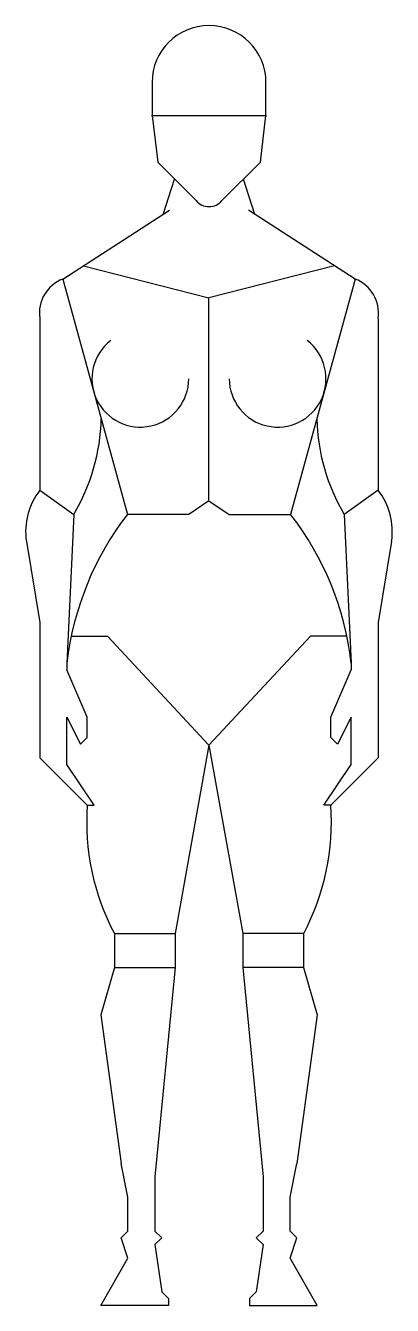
# Model space of a CAD drawing. Extents: x 131.33 to 131.8, y 60.03 to 61.67.
import ezdxf

# ---------------------------------------------------------------- set-up
doc = ezdxf.new("R2010")
doc.units = 0
doc.layers.get('0').update_dxf_attribs({"linetype": 'CONTINUOUS'})

msp = doc.modelspace()

# ---------------------------------------------------------------- linework, layer by layer
for p, q in [((131.4954, 61.5544), (131.6428, 61.5544)), ((131.5102, 61.4276), (131.525, 61.4728)), ((131.628, 61.4276), (131.6132, 61.4728)), ((131.3819, 61.3446), (131.5186, 61.433)), ((131.7563, 61.3446), (131.6197, 61.433)), ((131.4083, 61.3617), (131.5691, 61.3204)), ((131.7299, 61.3617), (131.5691, 61.3204)), ((131.3819, 61.3446), (131.4646, 61.0427)), ((131.7563, 61.3446), (131.6736, 61.0427)), ((131.5691, 61.06), (131.5691, 61.3204)), ((131.3525, 61.2942), (131.3525, 61.1208)), ((131.7858, 61.2942), (131.7858, 61.1208)), ((131.3525, 61.1208), (131.3525, 61.0736)), ((131.7858, 61.1208), (131.7858, 61.0736)), ((131.3525, 61.0736), (131.3958, 61.0427)), ((131.7858, 61.0736), (131.7424, 61.0427)), ((131.3958, 61.0427), (131.3871, 60.8519)), ((131.7424, 61.0427), (131.7511, 60.8519)), ((131.3871, 60.8519), (131.3871, 60.8433)), ((131.7511, 60.8519), (131.7511, 60.8433)), ((131.4479, 60.505), (131.5259, 60.505)), ((131.6904, 60.505), (131.6123, 60.505)), ((131.4479, 60.4616), (131.5259, 60.4616)), ((131.6904, 60.4616), (131.6123, 60.4616))]:
    msp.add_line(p, q)
msp.add_lwpolyline([(131.5857, 61.4453), (131.6349, 61.4944), (131.6421, 61.5544), (131.6421, 61.5968, 1), (131.4962, 61.5968), (131.4962, 61.5544), (131.5034, 61.4944), (131.5525, 61.4453, 0.470233)], format="xyb", close=True)
for points in [[(131.5691, 61.06), (131.5433, 61.0427), (131.4646, 61.0427)], [(131.5691, 61.06), (131.595, 61.0427), (131.6736, 61.0427)], [(131.3351, 61.008), (131.3525, 60.904), (131.3525, 60.7305), (131.3785, 60.7045), (131.4132, 60.6698), (131.4218, 60.6698), (131.3871, 60.7218), (131.3871, 60.7825), (131.4045, 60.7478), (131.4132, 60.7565), (131.4132, 60.7825), (131.3871, 60.8433)], [(131.8031, 61.008), (131.7858, 60.904), (131.7858, 60.7305), (131.7598, 60.7045), (131.7251, 60.6698), (131.7164, 60.6698), (131.7511, 60.7218), (131.7511, 60.7825), (131.7338, 60.7478), (131.7251, 60.7565), (131.7251, 60.7825), (131.7511, 60.8433)], [(131.3927, 60.8866), (131.4392, 60.8866), (131.5691, 60.7467)], [(131.7455, 60.8866), (131.6991, 60.8866), (131.5691, 60.7467)], [(131.5691, 60.7467), (131.5259, 60.505), (131.5259, 60.4616)], [(131.5691, 60.7467), (131.6123, 60.505), (131.6123, 60.4616)], [(131.4479, 60.505), (131.4479, 60.4616), (131.4305, 60.4009), (131.4565, 60.2101)], [(131.6904, 60.505), (131.6904, 60.4616), (131.7077, 60.4009), (131.6817, 60.2101)], [(131.5259, 60.4616), (131.4999, 60.1928), (131.4999, 60.1234), (131.5086, 60.1147), (131.4999, 60.106), (131.5086, 60.0453), (131.5172, 60.0367), (131.5172, 60.028), (131.4305, 60.028), (131.4652, 60.0887), (131.4565, 60.1147), (131.4652, 60.1234), (131.4652, 60.1668), (131.4565, 60.2101)], [(131.6123, 60.4616), (131.6384, 60.1928), (131.6384, 60.1234), (131.6297, 60.1147), (131.6384, 60.106), (131.6297, 60.0453), (131.621, 60.0367), (131.621, 60.028), (131.7077, 60.028), (131.673, 60.0887), (131.6817, 60.1147), (131.673, 60.1234), (131.673, 60.1668), (131.6817, 60.2101)]]:
    msp.add_lwpolyline(points)
for centre, radius, start, end in [((131.3983, 61.3012), 0.0464, 110.688, 188.6379), ((131.7399, 61.3012), 0.0464, 351.3621, 69.312), ((131.4812, 61.2167), 0.062, 127.8213, 0), ((131.657, 61.2167), 0.062, 180, 52.1787), ((131.1792, 61.1715), 0.252, 329.2715, 358.5373), ((131.9591, 61.1715), 0.252, 181.4627, 210.7285), ((131.4205, 61.0205), 0.0863, 142.0456, 188.3307), ((131.7177, 61.0205), 0.0863, 351.6693, 37.9544), ((131.7687, 60.8081), 0.3841, 142.3421, 173.4465), ((131.3696, 60.8081), 0.3841, 6.5535, 37.6579), ((131.7189, 60.6481), 0.3065, 175.9433, 207.8341), ((131.4194, 60.6481), 0.3065, 332.1659, 4.0567)]:
    msp.add_arc(centre, radius, start, end)

doc.saveas('drawing.dxf')
